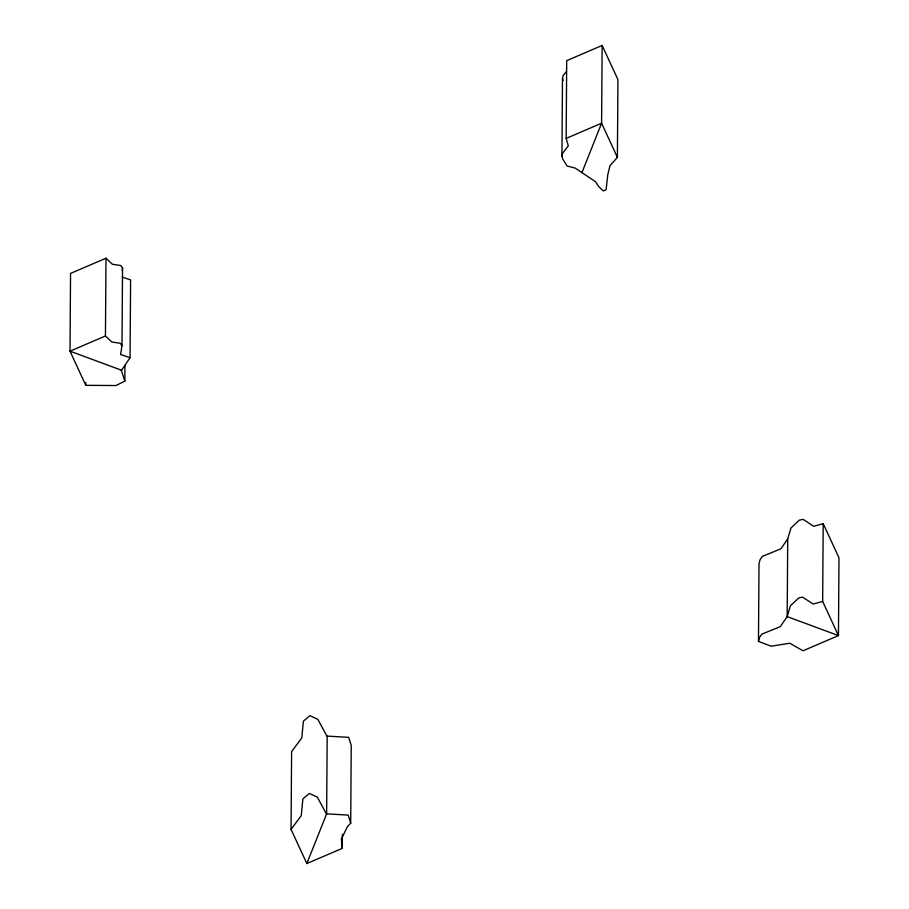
<?xml version="1.0" encoding="UTF-8"?>
<svg xmlns="http://www.w3.org/2000/svg" width="909" height="909" viewBox="0 0 909 909"><rect width="100%" height="100%" fill="white"/><g stroke="black" fill="none" stroke-linecap="round" stroke-linejoin="round"><path stroke-width="1.36" d="M124.942 365.577L124.84 381.132L116 385.53L85.798 385.336L85.821 382.507M105.455 335.978L70.016 351.169L121.601 370.27L130.055 357.68L120.579 354.499L121.999 345.659L120.215 343.261L111.841 342.023L105.455 335.978L105.989 258.213L70.55 273.416L70.016 351.169L85.798 385.336M121.999 345.659L122.545 267.894L120.761 265.508L112.386 264.269L105.989 258.213M130.055 357.68L130.601 279.915L122.295 277.063M342.386 834.212L342.295 848.347L306.856 863.55L291.062 829.394L291.607 751.629L301.811 737.847L303.39 721.201L309.889 715.667L317.866 719.383L327.058 736.404M306.856 863.55L326.638 813.85L327.183 736.097L348.692 737.347L351.238 745.46L350.704 823.224L347.488 826.497L341.307 839.234L342.295 848.347M561.944 156.018L562.512 153.451L568.284 145.872L566.159 138.407L566.705 60.653L602.144 45.45L617.938 79.606L617.393 157.371L610.007 165.654L607.791 174.619L606.11 189.708L603.383 190.935L598.758 186.629L595.497 181.72L575.238 168.108L567.114 165.983L562.853 159.291L561.944 156.018L562.489 78.254L563.057 75.686L566.455 71.425M602.144 45.45L601.599 123.215L581.942 172.596M758.47 641.402L759.015 563.637L760.083 559.683L762.265 556.433L780.899 548.82L787.728 538.855L790.978 527.97L799.386 520.118L803.124 519.369L813.714 526.3L823.202 523.664L838.984 557.831L838.45 635.584L803.011 650.787L789.807 643.231L771.139 646.208L758.47 641.402L759.538 637.448L761.719 634.198L780.354 626.585L787.183 616.62L790.432 605.735L798.852 597.872L802.579 597.133L813.18 604.053L822.656 601.428L823.202 523.664M787.728 538.855L787.183 616.62L838.45 635.584L822.656 601.428M122.204 270.348L122.545 267.894M291.062 829.394L301.265 815.612L302.856 798.954L309.355 793.432L317.332 797.148L326.513 814.169M566.159 138.407L601.599 123.215L617.393 157.371M326.638 813.85L348.158 815.1L350.704 823.224M121.272 370.145L124.84 381.132M562.489 78.254L563.091 80.447"/></g></svg>
